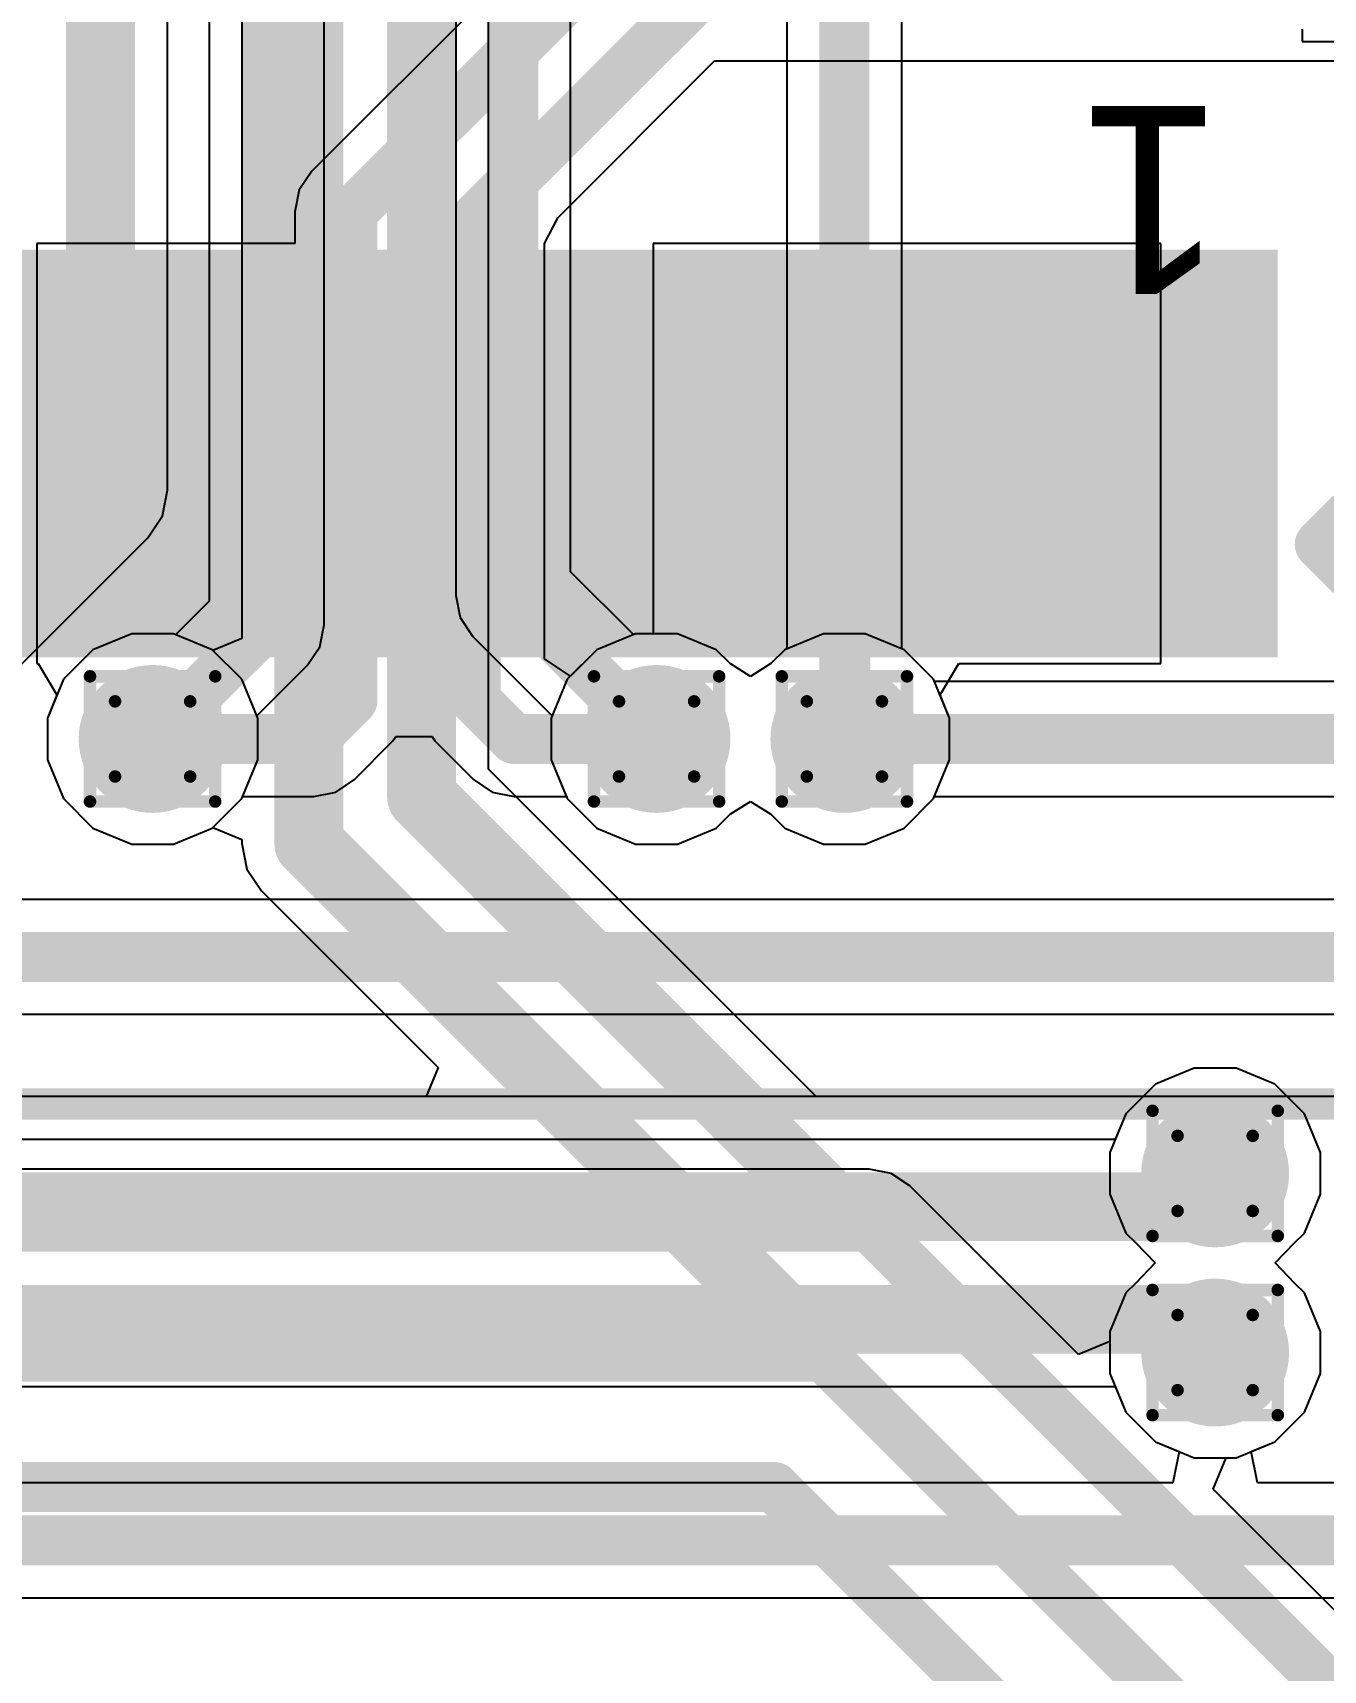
# Model space of a CAD drawing. Header units: inches. Extents: x -22 to 5433, y -13 to 5447.
# Drawn here: x 17.76 to 23, y 20.83 to 27.48 of the extents above; entities that cross this region are included whole.
import ezdxf

# ---------------------------------------------------------------- set-up
doc = ezdxf.new("R2010")
doc.units = ezdxf.units.IN
for name, color, linetype in [('Bottom Layer', 5, 'Continuous'), ('Bottom Overlay', 54, 'Continuous'), ('Drill Drawing', 1, 'Continuous'), ('Ground', 16, 'Continuous'), ('Power', 76, 'Continuous'), ('Top Layer', 1, 'Continuous'), ('Top Overlay', 2, 'Continuous'), ('Top Paste', 8, 'Continuous'), ('Top Solder', 216, 'Continuous'), ('Via Holes', 16, 'Continuous')]:
    doc.layers.add(name, color=color, linetype=linetype)
doc.styles.add('Arial', font='', dxfattribs={"height": 0.2})
doc.styles.get('Arial').set_extended_font_data('Arial')

msp = doc.modelspace()

# ---------------------------------------------------------------- hatches: boundary and pattern name
at = {"layer": 'Bottom Layer'}
h = msp.add_hatch(color=5, dxfattribs=at)
edge = h.paths.add_edge_path()
edge.add_arc((18.2504, 24.6126), 0.3, 0, 360)
h = msp.add_hatch(color=5, dxfattribs=at)
edge = h.paths.add_edge_path()
edge.add_arc((20.2946, 24.6126), 0.3, 0, 360)
h = msp.add_hatch(color=5, dxfattribs=at)
edge = h.paths.add_edge_path()
edge.add_arc((21.0566, 24.6126), 0.3, 0, 360)
h = msp.add_hatch(color=5, dxfattribs=at)
edge = h.paths.add_edge_path()
edge.add_arc((22.5606, 22.85), 0.3, 0, 360)
h = msp.add_hatch(color=5, dxfattribs=at)
edge = h.paths.add_edge_path()
edge.add_arc((22.5606, 22.123), 0.3, 0, 360)
at = {"layer": 'Ground'}
h = msp.add_hatch(color=16, dxfattribs=at)
edge = h.paths.add_edge_path()
edge.add_arc((18.2504, 24.6126), 0.3, 0, 360)
h = msp.add_hatch(color=16, dxfattribs=at)
edge = h.paths.add_edge_path()
edge.add_arc((20.2946, 24.6126), 0.3, 0, 360)
h = msp.add_hatch(color=16, dxfattribs=at)
edge = h.paths.add_edge_path()
edge.add_arc((21.0566, 24.6126), 0.3, 0, 360)
h = msp.add_hatch(color=16, dxfattribs=at)
edge = h.paths.add_edge_path()
edge.add_arc((22.5606, 22.85), 0.3, 0, 360)
h = msp.add_hatch(color=16, dxfattribs=at)
edge = h.paths.add_edge_path()
edge.add_arc((22.5606, 22.123), 0.3, 0, 360)
at = {"layer": 'Power'}
h = msp.add_hatch(color=76, dxfattribs=at)
edge = h.paths.add_edge_path()
edge.add_arc((18.2504, 24.6126), 0.3, 0, 360)
h = msp.add_hatch(color=76, dxfattribs=at)
edge = h.paths.add_edge_path()
edge.add_arc((20.2946, 24.6126), 0.3, 0, 360)
h = msp.add_hatch(color=76, dxfattribs=at)
edge = h.paths.add_edge_path()
edge.add_arc((21.0566, 24.6126), 0.3, 0, 360)
h = msp.add_hatch(color=76, dxfattribs=at)
edge = h.paths.add_edge_path()
edge.add_arc((22.5606, 22.85), 0.3, 0, 360)
h = msp.add_hatch(color=76, dxfattribs=at)
edge = h.paths.add_edge_path()
edge.add_arc((22.5606, 22.123), 0.3, 0, 360)
at = {"layer": 'Top Layer'}
for points in [[(18.2131, 25.0457), (17.9081, 25.0457), (17.9081, 26.4957), (18.2131, 26.4957)], [(18.7131, 25.0457), (18.4081, 25.0457), (18.4081, 26.4957), (18.7131, 26.4957)], [(19.2131, 25.0457), (18.9081, 25.0457), (18.9081, 26.4957), (19.2131, 26.4957)], [(19.7131, 25.0457), (19.4081, 25.0457), (19.4081, 26.4957), (19.7131, 26.4957)], [(20.2131, 25.0457), (19.9081, 25.0457), (19.9081, 26.4957), (20.2131, 26.4957)], [(20.7131, 25.0457), (20.4081, 25.0457), (20.4081, 26.4957), (20.7131, 26.4957)], [(21.2131, 25.0457), (20.9081, 25.0457), (20.9081, 26.4957), (21.2131, 26.4957)], [(21.7131, 25.0457), (21.4081, 25.0457), (21.4081, 26.4957), (21.7131, 26.4957)], [(22.2131, 25.0457), (21.9081, 25.0457), (21.9081, 26.4957), (22.2131, 26.4957)], [(22.7131, 25.0457), (22.4081, 25.0457), (22.4081, 26.4957), (22.7131, 26.4957)]]:
    msp.add_hatch(color=1, dxfattribs=at).paths.add_polyline_path(points)
h = msp.add_hatch(color=1, dxfattribs=at)
edge = h.paths.add_edge_path()
edge.add_arc((18.2504, 24.6126), 0.3, 0, 360)
h = msp.add_hatch(color=1, dxfattribs=at)
edge = h.paths.add_edge_path()
edge.add_arc((20.2946, 24.6126), 0.3, 0, 360)
h = msp.add_hatch(color=1, dxfattribs=at)
edge = h.paths.add_edge_path()
edge.add_arc((21.0566, 24.6126), 0.3, 0, 360)
h = msp.add_hatch(color=1, dxfattribs=at)
edge = h.paths.add_edge_path()
edge.add_arc((22.5606, 22.85), 0.3, 0, 360)
h = msp.add_hatch(color=1, dxfattribs=at)
edge = h.paths.add_edge_path()
edge.add_arc((22.5606, 22.123), 0.3, 0, 360)
at = {"layer": 'Top Paste'}
for points in [[(18.2131, 25.0457), (17.9081, 25.0457), (17.9081, 26.4957), (18.2131, 26.4957)], [(18.7131, 25.0457), (18.4081, 25.0457), (18.4081, 26.4957), (18.7131, 26.4957)], [(19.2131, 25.0457), (18.9081, 25.0457), (18.9081, 26.4957), (19.2131, 26.4957)], [(19.7131, 25.0457), (19.4081, 25.0457), (19.4081, 26.4957), (19.7131, 26.4957)], [(20.2131, 25.0457), (19.9081, 25.0457), (19.9081, 26.4957), (20.2131, 26.4957)], [(20.7131, 25.0457), (20.4081, 25.0457), (20.4081, 26.4957), (20.7131, 26.4957)], [(21.2131, 25.0457), (20.9081, 25.0457), (20.9081, 26.4957), (21.2131, 26.4957)], [(21.7131, 25.0457), (21.4081, 25.0457), (21.4081, 26.4957), (21.7131, 26.4957)], [(22.2131, 25.0457), (21.9081, 25.0457), (21.9081, 26.4957), (22.2131, 26.4957)], [(22.7131, 25.0457), (22.4081, 25.0457), (22.4081, 26.4957), (22.7131, 26.4957)]]:
    msp.add_hatch(color=8, dxfattribs=at).paths.add_polyline_path(points)
at = {"layer": 'Top Solder'}
for points in [[(17.8147, 24.9441), (17.3065, 24.9441), (17.3065, 26.5973), (17.8147, 26.5973)], [(18.3147, 24.9441), (17.8065, 24.9441), (17.8065, 26.5973), (18.3147, 26.5973)], [(18.8147, 24.9441), (18.3065, 24.9441), (18.3065, 26.5973), (18.8147, 26.5973)], [(19.3147, 24.9441), (18.8065, 24.9441), (18.8065, 26.5973), (19.3147, 26.5973)], [(19.8147, 24.9441), (19.3065, 24.9441), (19.3065, 26.5973), (19.8147, 26.5973)], [(20.3147, 24.9441), (19.8065, 24.9441), (19.8065, 26.5973), (20.3147, 26.5973)], [(20.8147, 24.9441), (20.3065, 24.9441), (20.3065, 26.5973), (20.8147, 26.5973)], [(21.3147, 24.9441), (20.8065, 24.9441), (20.8065, 26.5973), (21.3147, 26.5973)], [(21.8147, 24.9441), (21.3065, 24.9441), (21.3065, 26.5973), (21.8147, 26.5973)], [(22.3147, 24.9441), (21.8065, 24.9441), (21.8065, 26.5973), (22.3147, 26.5973)], [(22.8147, 24.9441), (22.3065, 24.9441), (22.3065, 26.5973), (22.8147, 26.5973)]]:
    msp.add_hatch(color=216, dxfattribs=at).paths.add_polyline_path(points)
at = {"layer": 'Via Holes'}
h = msp.add_hatch(color=7, dxfattribs=at)
edge = h.paths.add_edge_path()
edge.add_arc((18.2504, 24.6126), 0.15, 0, 360)
h = msp.add_hatch(color=7, dxfattribs=at)
edge = h.paths.add_edge_path()
edge.add_arc((20.2946, 24.6126), 0.15, 0, 360)
h = msp.add_hatch(color=7, dxfattribs=at)
edge = h.paths.add_edge_path()
edge.add_arc((21.0566, 24.6126), 0.15, 0, 360)
h = msp.add_hatch(color=7, dxfattribs=at)
edge = h.paths.add_edge_path()
edge.add_arc((22.5606, 22.85), 0.15, 0, 360)
h = msp.add_hatch(color=7, dxfattribs=at)
edge = h.paths.add_edge_path()
edge.add_arc((22.5606, 22.123), 0.15, 0, 360)

# ---------------------------------------------------------------- linework, layer by layer
at = {"layer": 'Bottom Layer'}
for p, q in [((18.3111, 25.6214), (18.3111, 32.8152)), ((18.6123, 28.2826), (18.6123, 25.0205)), ((19.6133, 24.4905), (19.6133, 27.9806)), ((22.9134, 27.4918), (22.9134, 27.4426)), ((22.9134, 27.4426), (24.086, 27.4426)), ((18.2904, 25.5174), (18.3111, 25.6214)), ((18.2315, 25.4292), (18.2904, 25.5174)), ((16.0814, 23.2791), (18.2315, 25.4292)), ((18.1655, 25.0396), (18.0085, 24.9746)), ((18.3353, 25.0396), (18.1655, 25.0396)), ((18.4923, 24.9746), (18.3353, 25.0396)), ((18.6123, 25.0205), (18.4949, 24.9719)), ((20.2097, 25.0396), (20.0527, 24.9746)), ((20.3795, 25.0396), (20.2097, 25.0396)), ((20.5365, 24.9746), (20.3795, 25.0396)), ((20.9717, 25.0396), (20.8147, 24.9746)), ((21.1415, 25.0396), (20.9717, 25.0396)), ((21.2985, 24.9746), (21.1415, 25.0396)), ((18.0085, 24.9746), (17.8884, 24.8545)), ((18.4949, 24.9719), (18.4923, 24.9746)), ((20.0527, 24.9746), (19.9326, 24.8545)), ((20.5926, 24.9184), (20.5365, 24.9746)), ((20.6756, 24.8664), (20.5926, 24.9184)), ((20.7586, 24.9184), (20.6756, 24.8664)), ((20.8147, 24.9746), (20.7586, 24.9184)), ((21.4186, 24.8545), (21.2985, 24.9746)), ((17.8884, 24.8545), (17.8234, 24.6975)), ((19.9326, 24.8545), (19.8676, 24.6975)), ((21.4222, 24.8457), (21.4186, 24.8545)), ((23.9668, 24.8457), (21.4222, 24.8457)), ((17.8234, 24.6975), (17.8234, 24.5277)), ((19.8676, 24.6975), (19.8676, 24.5277)), ((17.8234, 24.5277), (17.8884, 24.3707)), ((19.8676, 24.5277), (19.9326, 24.3707)), ((20.942, 23.1618), (19.6133, 24.4905)), ((17.8884, 24.3707), (18.0085, 24.2506)), ((19.9326, 24.3707), (20.0527, 24.2506)), ((20.5926, 24.3068), (20.6756, 24.3588)), ((20.6756, 24.3588), (20.7586, 24.3068)), ((21.2985, 24.2506), (21.4186, 24.3707)), ((21.4186, 24.3707), (21.4222, 24.3795)), ((21.4222, 24.3795), (23.8703, 24.3795)), ((18.0085, 24.2506), (18.1655, 24.1856)), ((18.3353, 24.1856), (18.4923, 24.2506)), ((18.4923, 24.2506), (18.4949, 24.2533)), ((18.4949, 24.2533), (18.6123, 24.2047)), ((20.0527, 24.2506), (20.2097, 24.1856)), ((20.3795, 24.1856), (20.5365, 24.2506)), ((20.5365, 24.2506), (20.5926, 24.3068)), ((20.7586, 24.3068), (20.8147, 24.2506)), ((20.8147, 24.2506), (20.9717, 24.1856)), ((21.1415, 24.1856), (21.2985, 24.2506)), ((18.1655, 24.1856), (18.3353, 24.1856)), ((18.6123, 24.2047), (18.6123, 24.1885)), ((18.6123, 24.1885), (18.633, 24.0844)), ((20.2097, 24.1856), (20.3795, 24.1856)), ((20.9717, 24.1856), (21.1415, 24.1856)), ((18.633, 24.0844), (18.6919, 23.9962)), ((18.6919, 23.9962), (19.409, 23.2791)), ((19.409, 23.2791), (19.3604, 23.1618)), ((22.4757, 23.277), (22.3187, 23.212)), ((22.6455, 23.277), (22.4757, 23.277)), ((22.8025, 23.212), (22.6455, 23.277)), ((22.3187, 23.212), (22.2686, 23.1618)), ((22.8526, 23.1618), (22.8025, 23.212)), ((30.8611, 23.1618), (6.0711, 23.1618)), ((19.3604, 23.1618), (16.13, 23.1618)), ((22.2686, 23.1618), (20.942, 23.1618)), ((23.9731, 23.1618), (22.8526, 23.1618))]:
    msp.add_line(p, q, dxfattribs=at)
for points in [[(18.0392, 25.6214, 0.2794, 0.2794, 0), (18.0392, 33.0857, 0.2794, 0.2794, 0)], [(18.8842, 24.1885, 0.2794, 0.2794, 0), (18.8842, 28.2826, 0.2794, 0.2794, 0)], [(19.3414, 24.3779, 0.2794, 0.2794, 0), (19.3414, 28.0933, 0.2794, 0.2794, 0)], [(14.9862, 22.5685, 0.2794, 0.2794, 0), (18.0392, 25.6214, 0.2794, 0.2794, 0)], [(21.0566, 24.6126, 0.2032, 0.2032, 0), (23.9668, 24.6126, 0.2032, 0.2032, 0)], [(19.3414, 24.3779, 0.2794, 0.2794, 0), (21.0042, 22.7151, 0.2794, 0.2794, 0)], [(18.8842, 24.1885, 0.2794, 0.2794, 0), (20.8148, 22.2579, 0.2794, 0.2794, 0)], [(22.3389, 22.7151, 0.2794, 0.2794, 0), (22.4738, 22.85, 0.2794, 0.2794, 0)], [(22.4738, 22.85, 0.2794, 0.2794, 0), (22.5606, 22.85, 0.2794, 0.2794, 0)], [(21.0042, 22.7151, 0.2794, 0.2794, 0), (22.3389, 22.7151, 0.2794, 0.2794, 0)], [(20.8148, 22.2579, 0.2794, 0.2794, 0), (22.3389, 22.2579, 0.2794, 0.2794, 0)], [(22.3389, 22.2579, 0.2794, 0.2794, 0), (22.4738, 22.123, 0.2794, 0.2794, 0)], [(22.4738, 22.123, 0.2794, 0.2794, 0), (22.5606, 22.123, 0.2794, 0.2794, 0)]]:
    msp.add_lwpolyline(points, format="xyseb", dxfattribs=at)
for points in [[(17.9693, 25.6214, 0.1397, 0.1397, 1), (18.109, 25.6214, 0.1397, 0.1397, 1)], [(17.9693, 25.6214, 0.1397, 0.1397, 1), (18.109, 25.6214, 0.1397, 0.1397, 1)], [(21.0058, 24.6126, 0.1016, 0.1016, 1), (21.1074, 24.6126, 0.1016, 0.1016, 1)], [(19.2715, 24.3779, 0.1397, 0.1397, 1), (19.4112, 24.3779, 0.1397, 0.1397, 1)], [(19.2715, 24.3779, 0.1397, 0.1397, 1), (19.4112, 24.3779, 0.1397, 0.1397, 1)], [(18.8143, 24.1885, 0.1397, 0.1397, 1), (18.954, 24.1885, 0.1397, 0.1397, 1)], [(18.8143, 24.1885, 0.1397, 0.1397, 1), (18.954, 24.1885, 0.1397, 0.1397, 1)], [(22.404, 22.85, 0.1397, 0.1397, 1), (22.5437, 22.85, 0.1397, 0.1397, 1)], [(22.404, 22.85, 0.1397, 0.1397, 1), (22.5437, 22.85, 0.1397, 0.1397, 1)], [(22.4908, 22.85, 0.1397, 0.1397, 1), (22.6305, 22.85, 0.1397, 0.1397, 1)], [(20.9344, 22.7151, 0.1397, 0.1397, 1), (21.0741, 22.7151, 0.1397, 0.1397, 1)], [(20.9344, 22.7151, 0.1397, 0.1397, 1), (21.0741, 22.7151, 0.1397, 0.1397, 1)], [(22.2691, 22.7151, 0.1397, 0.1397, 1), (22.4088, 22.7151, 0.1397, 0.1397, 1)], [(22.2691, 22.7151, 0.1397, 0.1397, 1), (22.4088, 22.7151, 0.1397, 0.1397, 1)], [(20.745, 22.2579, 0.1397, 0.1397, 1), (20.8847, 22.2579, 0.1397, 0.1397, 1)], [(20.745, 22.2579, 0.1397, 0.1397, 1), (20.8847, 22.2579, 0.1397, 0.1397, 1)], [(22.2691, 22.2579, 0.1397, 0.1397, 1), (22.4088, 22.2579, 0.1397, 0.1397, 1)], [(22.2691, 22.2579, 0.1397, 0.1397, 1), (22.4088, 22.2579, 0.1397, 0.1397, 1)], [(22.404, 22.123, 0.1397, 0.1397, 1), (22.5437, 22.123, 0.1397, 0.1397, 1)], [(22.404, 22.123, 0.1397, 0.1397, 1), (22.5437, 22.123, 0.1397, 0.1397, 1)], [(22.4908, 22.123, 0.1397, 0.1397, 1), (22.6305, 22.123, 0.1397, 0.1397, 1)]]:
    msp.add_lwpolyline(points, format="xyseb", close=True, dxfattribs=at)
at = {"layer": 'Bottom Overlay'}
msp.add_lwpolyline([(4.9576, 23.1309, 0.127, 0.127, 0), (31.9576, 23.1309, 0.127, 0.127, 0)], format="xyseb", dxfattribs=at)
at = {"layer": 'Drill Drawing'}
for points in [[(17.9964, 24.8666, 0.0508, 0.0508, 0), (18.5044, 24.8666, 0.0508, 0.0508, 0)], [(17.9964, 24.3586, 0.0508, 0.0508, 0), (17.9964, 24.8666, 0.0508, 0.0508, 0)], [(18.5044, 24.3586, 0.0508, 0.0508, 0), (18.5044, 24.8666, 0.0508, 0.0508, 0)], [(20.0406, 24.8666, 0.0508, 0.0508, 0), (20.5486, 24.8666, 0.0508, 0.0508, 0)], [(20.0406, 24.3586, 0.0508, 0.0508, 0), (20.0406, 24.8666, 0.0508, 0.0508, 0)], [(20.5486, 24.3586, 0.0508, 0.0508, 0), (20.5486, 24.8666, 0.0508, 0.0508, 0)], [(20.8026, 24.8666, 0.0508, 0.0508, 0), (21.3106, 24.8666, 0.0508, 0.0508, 0)], [(20.8026, 24.3586, 0.0508, 0.0508, 0), (20.8026, 24.8666, 0.0508, 0.0508, 0)], [(21.3106, 24.3586, 0.0508, 0.0508, 0), (21.3106, 24.8666, 0.0508, 0.0508, 0)], [(18.098, 24.765, 0.0508, 0.0508, 0), (18.4028, 24.765, 0.0508, 0.0508, 0)], [(18.098, 24.4602, 0.0508, 0.0508, 0), (18.098, 24.765, 0.0508, 0.0508, 0)], [(18.4028, 24.4602, 0.0508, 0.0508, 0), (18.4028, 24.765, 0.0508, 0.0508, 0)], [(20.1422, 24.765, 0.0508, 0.0508, 0), (20.447, 24.765, 0.0508, 0.0508, 0)], [(20.1422, 24.4602, 0.0508, 0.0508, 0), (20.1422, 24.765, 0.0508, 0.0508, 0)], [(20.447, 24.4602, 0.0508, 0.0508, 0), (20.447, 24.765, 0.0508, 0.0508, 0)], [(20.9042, 24.765, 0.0508, 0.0508, 0), (21.209, 24.765, 0.0508, 0.0508, 0)], [(20.9042, 24.4602, 0.0508, 0.0508, 0), (20.9042, 24.765, 0.0508, 0.0508, 0)], [(21.209, 24.4602, 0.0508, 0.0508, 0), (21.209, 24.765, 0.0508, 0.0508, 0)], [(18.098, 24.4602, 0.0508, 0.0508, 0), (18.4028, 24.4602, 0.0508, 0.0508, 0)], [(20.1422, 24.4602, 0.0508, 0.0508, 0), (20.447, 24.4602, 0.0508, 0.0508, 0)], [(20.9042, 24.4602, 0.0508, 0.0508, 0), (21.209, 24.4602, 0.0508, 0.0508, 0)], [(17.9964, 24.3586, 0.0508, 0.0508, 0), (18.5044, 24.3586, 0.0508, 0.0508, 0)], [(20.0406, 24.3586, 0.0508, 0.0508, 0), (20.5486, 24.3586, 0.0508, 0.0508, 0)], [(20.8026, 24.3586, 0.0508, 0.0508, 0), (21.3106, 24.3586, 0.0508, 0.0508, 0)], [(22.3066, 23.104, 0.0508, 0.0508, 0), (22.8146, 23.104, 0.0508, 0.0508, 0)], [(22.3066, 22.596, 0.0508, 0.0508, 0), (22.3066, 23.104, 0.0508, 0.0508, 0)], [(22.8146, 22.596, 0.0508, 0.0508, 0), (22.8146, 23.104, 0.0508, 0.0508, 0)], [(22.4082, 23.0024, 0.0508, 0.0508, 0), (22.713, 23.0024, 0.0508, 0.0508, 0)], [(22.4082, 22.6976, 0.0508, 0.0508, 0), (22.4082, 23.0024, 0.0508, 0.0508, 0)], [(22.713, 22.6976, 0.0508, 0.0508, 0), (22.713, 23.0024, 0.0508, 0.0508, 0)], [(22.4082, 22.6976, 0.0508, 0.0508, 0), (22.713, 22.6976, 0.0508, 0.0508, 0)], [(22.3066, 22.596, 0.0508, 0.0508, 0), (22.8146, 22.596, 0.0508, 0.0508, 0)], [(22.3066, 22.377, 0.0508, 0.0508, 0), (22.8146, 22.377, 0.0508, 0.0508, 0)], [(22.3066, 21.869, 0.0508, 0.0508, 0), (22.3066, 22.377, 0.0508, 0.0508, 0)], [(22.8146, 21.869, 0.0508, 0.0508, 0), (22.8146, 22.377, 0.0508, 0.0508, 0)], [(22.4082, 22.2754, 0.0508, 0.0508, 0), (22.713, 22.2754, 0.0508, 0.0508, 0)], [(22.4082, 21.9706, 0.0508, 0.0508, 0), (22.4082, 22.2754, 0.0508, 0.0508, 0)], [(22.713, 21.9706, 0.0508, 0.0508, 0), (22.713, 22.2754, 0.0508, 0.0508, 0)], [(22.4082, 21.9706, 0.0508, 0.0508, 0), (22.713, 21.9706, 0.0508, 0.0508, 0)], [(22.3066, 21.869, 0.0508, 0.0508, 0), (22.8146, 21.869, 0.0508, 0.0508, 0)]]:
    msp.add_lwpolyline(points, format="xyseb", dxfattribs=at)
for points in [[(17.9837, 24.8666, 0.0254, 0.0254, 1), (18.0091, 24.8666, 0.0254, 0.0254, 1)], [(17.9837, 24.8666, 0.0254, 0.0254, 1), (18.0091, 24.8666, 0.0254, 0.0254, 1)], [(18.4917, 24.8666, 0.0254, 0.0254, 1), (18.5171, 24.8666, 0.0254, 0.0254, 1)], [(18.4917, 24.8666, 0.0254, 0.0254, 1), (18.5171, 24.8666, 0.0254, 0.0254, 1)], [(20.0279, 24.8666, 0.0254, 0.0254, 1), (20.0533, 24.8666, 0.0254, 0.0254, 1)], [(20.0279, 24.8666, 0.0254, 0.0254, 1), (20.0533, 24.8666, 0.0254, 0.0254, 1)], [(20.5359, 24.8666, 0.0254, 0.0254, 1), (20.5613, 24.8666, 0.0254, 0.0254, 1)], [(20.5359, 24.8666, 0.0254, 0.0254, 1), (20.5613, 24.8666, 0.0254, 0.0254, 1)], [(20.7899, 24.8666, 0.0254, 0.0254, 1), (20.8153, 24.8666, 0.0254, 0.0254, 1)], [(20.7899, 24.8666, 0.0254, 0.0254, 1), (20.8153, 24.8666, 0.0254, 0.0254, 1)], [(21.2979, 24.8666, 0.0254, 0.0254, 1), (21.3233, 24.8666, 0.0254, 0.0254, 1)], [(21.2979, 24.8666, 0.0254, 0.0254, 1), (21.3233, 24.8666, 0.0254, 0.0254, 1)], [(18.0853, 24.765, 0.0254, 0.0254, 1), (18.1107, 24.765, 0.0254, 0.0254, 1)], [(18.0853, 24.765, 0.0254, 0.0254, 1), (18.1107, 24.765, 0.0254, 0.0254, 1)], [(18.3901, 24.765, 0.0254, 0.0254, 1), (18.4155, 24.765, 0.0254, 0.0254, 1)], [(18.3901, 24.765, 0.0254, 0.0254, 1), (18.4155, 24.765, 0.0254, 0.0254, 1)], [(20.1295, 24.765, 0.0254, 0.0254, 1), (20.1549, 24.765, 0.0254, 0.0254, 1)], [(20.1295, 24.765, 0.0254, 0.0254, 1), (20.1549, 24.765, 0.0254, 0.0254, 1)], [(20.4343, 24.765, 0.0254, 0.0254, 1), (20.4597, 24.765, 0.0254, 0.0254, 1)], [(20.4343, 24.765, 0.0254, 0.0254, 1), (20.4597, 24.765, 0.0254, 0.0254, 1)], [(20.8915, 24.765, 0.0254, 0.0254, 1), (20.9169, 24.765, 0.0254, 0.0254, 1)], [(20.8915, 24.765, 0.0254, 0.0254, 1), (20.9169, 24.765, 0.0254, 0.0254, 1)], [(21.1963, 24.765, 0.0254, 0.0254, 1), (21.2217, 24.765, 0.0254, 0.0254, 1)], [(21.1963, 24.765, 0.0254, 0.0254, 1), (21.2217, 24.765, 0.0254, 0.0254, 1)], [(18.0853, 24.4602, 0.0254, 0.0254, 1), (18.1107, 24.4602, 0.0254, 0.0254, 1)], [(18.0853, 24.4602, 0.0254, 0.0254, 1), (18.1107, 24.4602, 0.0254, 0.0254, 1)], [(18.3901, 24.4602, 0.0254, 0.0254, 1), (18.4155, 24.4602, 0.0254, 0.0254, 1)], [(18.3901, 24.4602, 0.0254, 0.0254, 1), (18.4155, 24.4602, 0.0254, 0.0254, 1)], [(20.1295, 24.4602, 0.0254, 0.0254, 1), (20.1549, 24.4602, 0.0254, 0.0254, 1)], [(20.1295, 24.4602, 0.0254, 0.0254, 1), (20.1549, 24.4602, 0.0254, 0.0254, 1)], [(20.4343, 24.4602, 0.0254, 0.0254, 1), (20.4597, 24.4602, 0.0254, 0.0254, 1)], [(20.4343, 24.4602, 0.0254, 0.0254, 1), (20.4597, 24.4602, 0.0254, 0.0254, 1)], [(20.8915, 24.4602, 0.0254, 0.0254, 1), (20.9169, 24.4602, 0.0254, 0.0254, 1)], [(20.8915, 24.4602, 0.0254, 0.0254, 1), (20.9169, 24.4602, 0.0254, 0.0254, 1)], [(21.1963, 24.4602, 0.0254, 0.0254, 1), (21.2217, 24.4602, 0.0254, 0.0254, 1)], [(21.1963, 24.4602, 0.0254, 0.0254, 1), (21.2217, 24.4602, 0.0254, 0.0254, 1)], [(17.9837, 24.3586, 0.0254, 0.0254, 1), (18.0091, 24.3586, 0.0254, 0.0254, 1)], [(17.9837, 24.3586, 0.0254, 0.0254, 1), (18.0091, 24.3586, 0.0254, 0.0254, 1)], [(18.4917, 24.3586, 0.0254, 0.0254, 1), (18.5171, 24.3586, 0.0254, 0.0254, 1)], [(18.4917, 24.3586, 0.0254, 0.0254, 1), (18.5171, 24.3586, 0.0254, 0.0254, 1)], [(20.0279, 24.3586, 0.0254, 0.0254, 1), (20.0533, 24.3586, 0.0254, 0.0254, 1)], [(20.0279, 24.3586, 0.0254, 0.0254, 1), (20.0533, 24.3586, 0.0254, 0.0254, 1)], [(20.5359, 24.3586, 0.0254, 0.0254, 1), (20.5613, 24.3586, 0.0254, 0.0254, 1)], [(20.5359, 24.3586, 0.0254, 0.0254, 1), (20.5613, 24.3586, 0.0254, 0.0254, 1)], [(20.7899, 24.3586, 0.0254, 0.0254, 1), (20.8153, 24.3586, 0.0254, 0.0254, 1)], [(20.7899, 24.3586, 0.0254, 0.0254, 1), (20.8153, 24.3586, 0.0254, 0.0254, 1)], [(21.2979, 24.3586, 0.0254, 0.0254, 1), (21.3233, 24.3586, 0.0254, 0.0254, 1)], [(21.2979, 24.3586, 0.0254, 0.0254, 1), (21.3233, 24.3586, 0.0254, 0.0254, 1)], [(22.2939, 23.104, 0.0254, 0.0254, 1), (22.3193, 23.104, 0.0254, 0.0254, 1)], [(22.2939, 23.104, 0.0254, 0.0254, 1), (22.3193, 23.104, 0.0254, 0.0254, 1)], [(22.8019, 23.104, 0.0254, 0.0254, 1), (22.8273, 23.104, 0.0254, 0.0254, 1)], [(22.8019, 23.104, 0.0254, 0.0254, 1), (22.8273, 23.104, 0.0254, 0.0254, 1)], [(22.3955, 23.0024, 0.0254, 0.0254, 1), (22.4209, 23.0024, 0.0254, 0.0254, 1)], [(22.3955, 23.0024, 0.0254, 0.0254, 1), (22.4209, 23.0024, 0.0254, 0.0254, 1)], [(22.7003, 23.0024, 0.0254, 0.0254, 1), (22.7257, 23.0024, 0.0254, 0.0254, 1)], [(22.7003, 23.0024, 0.0254, 0.0254, 1), (22.7257, 23.0024, 0.0254, 0.0254, 1)], [(22.3955, 22.6976, 0.0254, 0.0254, 1), (22.4209, 22.6976, 0.0254, 0.0254, 1)], [(22.3955, 22.6976, 0.0254, 0.0254, 1), (22.4209, 22.6976, 0.0254, 0.0254, 1)], [(22.7003, 22.6976, 0.0254, 0.0254, 1), (22.7257, 22.6976, 0.0254, 0.0254, 1)], [(22.7003, 22.6976, 0.0254, 0.0254, 1), (22.7257, 22.6976, 0.0254, 0.0254, 1)], [(22.2939, 22.596, 0.0254, 0.0254, 1), (22.3193, 22.596, 0.0254, 0.0254, 1)], [(22.2939, 22.596, 0.0254, 0.0254, 1), (22.3193, 22.596, 0.0254, 0.0254, 1)], [(22.8019, 22.596, 0.0254, 0.0254, 1), (22.8273, 22.596, 0.0254, 0.0254, 1)], [(22.8019, 22.596, 0.0254, 0.0254, 1), (22.8273, 22.596, 0.0254, 0.0254, 1)], [(22.2939, 22.377, 0.0254, 0.0254, 1), (22.3193, 22.377, 0.0254, 0.0254, 1)], [(22.2939, 22.377, 0.0254, 0.0254, 1), (22.3193, 22.377, 0.0254, 0.0254, 1)], [(22.8019, 22.377, 0.0254, 0.0254, 1), (22.8273, 22.377, 0.0254, 0.0254, 1)], [(22.8019, 22.377, 0.0254, 0.0254, 1), (22.8273, 22.377, 0.0254, 0.0254, 1)], [(22.3955, 22.2754, 0.0254, 0.0254, 1), (22.4209, 22.2754, 0.0254, 0.0254, 1)], [(22.3955, 22.2754, 0.0254, 0.0254, 1), (22.4209, 22.2754, 0.0254, 0.0254, 1)], [(22.7003, 22.2754, 0.0254, 0.0254, 1), (22.7257, 22.2754, 0.0254, 0.0254, 1)], [(22.7003, 22.2754, 0.0254, 0.0254, 1), (22.7257, 22.2754, 0.0254, 0.0254, 1)], [(22.3955, 21.9706, 0.0254, 0.0254, 1), (22.4209, 21.9706, 0.0254, 0.0254, 1)], [(22.3955, 21.9706, 0.0254, 0.0254, 1), (22.4209, 21.9706, 0.0254, 0.0254, 1)], [(22.7003, 21.9706, 0.0254, 0.0254, 1), (22.7257, 21.9706, 0.0254, 0.0254, 1)], [(22.7003, 21.9706, 0.0254, 0.0254, 1), (22.7257, 21.9706, 0.0254, 0.0254, 1)], [(22.2939, 21.869, 0.0254, 0.0254, 1), (22.3193, 21.869, 0.0254, 0.0254, 1)], [(22.2939, 21.869, 0.0254, 0.0254, 1), (22.3193, 21.869, 0.0254, 0.0254, 1)], [(22.8019, 21.869, 0.0254, 0.0254, 1), (22.8273, 21.869, 0.0254, 0.0254, 1)], [(22.8019, 21.869, 0.0254, 0.0254, 1), (22.8273, 21.869, 0.0254, 0.0254, 1)]]:
    msp.add_lwpolyline(points, format="xyseb", close=True, dxfattribs=at)
at = {"layer": 'Ground'}
for p, q in [((18.48, 29.4432), (18.48, 25.1718)), ((19.48, 29.3905), (19.48, 25.1941)), ((18.9462, 25.0753), (18.9462, 29.3467)), ((19.9462, 25.2906), (19.9462, 29.294)), ((20.8235, 29.246), (20.8235, 24.9782)), ((21.2897, 24.9782), (21.2897, 29.1494)), ((20.2009, 25.036), (19.9462, 25.2906)), ((19.48, 25.1941), (19.4978, 25.1049)), ((18.48, 25.1718), (18.3441, 25.036)), ((18.9284, 24.9861), (18.9462, 25.0753)), ((19.4978, 25.1049), (19.5483, 25.0293)), ((18.1655, 25.0396), (18.0085, 24.9746)), ((18.3353, 25.0396), (18.1655, 25.0396)), ((18.3441, 25.036), (18.3353, 25.0396)), ((18.8779, 24.9105), (18.9284, 24.9861)), ((19.5483, 25.0293), (19.8712, 24.7063)), ((20.2097, 25.0396), (20.2009, 25.036)), ((20.3795, 25.0396), (20.2097, 25.0396)), ((20.5365, 24.9746), (20.3795, 25.0396)), ((18.0085, 24.9746), (17.8884, 24.8545)), ((20.5926, 24.9184), (20.5365, 24.9746)), ((20.6756, 24.8664), (20.5926, 24.9184)), ((20.7586, 24.9184), (20.6756, 24.8664)), ((20.8147, 24.9746), (20.7586, 24.9184)), ((20.8235, 24.9782), (20.8147, 24.9746)), ((21.2985, 24.9746), (21.2897, 24.9782)), ((21.4186, 24.8545), (21.2985, 24.9746)), ((17.8884, 24.8545), (17.8234, 24.6975)), ((18.6738, 24.7063), (18.8779, 24.9105)), ((21.4836, 24.6975), (21.4186, 24.8545)), ((17.8234, 24.6975), (17.8234, 24.5277)), ((18.6774, 24.6975), (18.6738, 24.7063)), ((18.6774, 24.5277), (18.6774, 24.6975)), ((19.8712, 24.7063), (19.8676, 24.6975)), ((19.8676, 24.6975), (19.8676, 24.5277)), ((21.4836, 24.5277), (21.4836, 24.6975)), ((17.8234, 24.5277), (17.8884, 24.3707)), ((18.6124, 24.3707), (18.6774, 24.5277)), ((19.8676, 24.5277), (19.9326, 24.3707)), ((21.4186, 24.3707), (21.4836, 24.5277)), ((17.8884, 24.3707), (18.0085, 24.2506)), ((18.4923, 24.2506), (18.6124, 24.3707)), ((19.9326, 24.3707), (20.0527, 24.2506)), ((20.5926, 24.3068), (20.6756, 24.3588)), ((20.6756, 24.3588), (20.7586, 24.3068)), ((21.2985, 24.2506), (21.4186, 24.3707)), ((18.0085, 24.2506), (18.1655, 24.1856)), ((18.3353, 24.1856), (18.4923, 24.2506)), ((20.0527, 24.2506), (20.2097, 24.1856)), ((20.3795, 24.1856), (20.5365, 24.2506)), ((20.5365, 24.2506), (20.5926, 24.3068)), ((20.7586, 24.3068), (20.8147, 24.2506)), ((20.8147, 24.2506), (20.9717, 24.1856)), ((21.1415, 24.1856), (21.2985, 24.2506)), ((18.1655, 24.1856), (18.3353, 24.1856)), ((20.2097, 24.1856), (20.3795, 24.1856)), ((20.9717, 24.1856), (21.1415, 24.1856)), ((23.7424, 23.9615), (13.0965, 23.9615)), ((13, 23.4953), (23.839, 23.4953)), ((22.4757, 23.277), (22.3187, 23.212)), ((22.6455, 23.277), (22.4757, 23.277)), ((22.8025, 23.212), (22.6455, 23.277)), ((22.3187, 23.212), (22.1986, 23.0918)), ((22.9226, 23.0918), (22.8025, 23.212)), ((22.1986, 23.0918), (22.1336, 22.9349)), ((22.9876, 22.9349), (22.9226, 23.0918)), ((22.1336, 22.9349), (22.1336, 22.765)), ((22.9876, 22.765), (22.9876, 22.9349)), ((22.1336, 22.765), (22.1986, 22.6081)), ((22.9226, 22.6081), (22.9876, 22.765)), ((22.1986, 22.6081), (22.2373, 22.5694)), ((22.8839, 22.5694), (22.9226, 22.6081)), ((22.2373, 22.5694), (22.3173, 22.4865)), ((22.8039, 22.4865), (22.8839, 22.5694)), ((22.3173, 22.4865), (22.2373, 22.4035)), ((22.8839, 22.4035), (22.8039, 22.4865)), ((22.2373, 22.4035), (22.1986, 22.3648)), ((22.9226, 22.3648), (22.8839, 22.4035)), ((22.1986, 22.3648), (22.1336, 22.2079)), ((22.9876, 22.2079), (22.9226, 22.3648)), ((22.1336, 22.2079), (22.1336, 22.038)), ((22.9876, 22.038), (22.9876, 22.2079)), ((22.1336, 22.038), (22.1986, 21.8811)), ((22.9226, 21.8811), (22.9876, 22.038)), ((22.1986, 21.8811), (22.3187, 21.761)), ((22.8025, 21.761), (22.9226, 21.8811)), ((22.3187, 21.761), (22.4141, 21.7215)), ((22.7071, 21.7215), (22.8025, 21.761)), ((22.4141, 21.7215), (22.3888, 21.5945)), ((22.7324, 21.5945), (22.7071, 21.7215)), ((22.3888, 21.5945), (11.9542, 21.5945)), ((23.1445, 21.5945), (22.7324, 21.5945)), ((11.8577, 21.1283), (23.241, 21.1283))]:
    msp.add_line(p, q, dxfattribs=at)
for points in [[(18.7131, 25.0753, 0.2032, 0.2032, 0), (18.7131, 29.4432, 0.2032, 0.2032, 0)], [(19.7131, 25.1941, 0.2032, 0.2032, 0), (19.7131, 29.3905, 0.2032, 0.2032, 0)], [(21.0566, 24.6126, 0.2032, 0.2032, 0), (21.0566, 29.246, 0.2032, 0.2032, 0)], [(19.7131, 25.1941, 0.2032, 0.2032, 0), (20.2946, 24.6126, 0.2032, 0.2032, 0)], [(18.2504, 24.6126, 0.2032, 0.2032, 0), (18.7131, 25.0753, 0.2032, 0.2032, 0)], [(13, 23.7284, 0.2032, 0.2032, 0), (23.839, 23.7284, 0.2032, 0.2032, 0)], [(11.8577, 21.3614, 0.2032, 0.2032, 0), (23.241, 21.3614, 0.2032, 0.2032, 0)]]:
    msp.add_lwpolyline(points, format="xyseb", dxfattribs=at)
for points in [[(19.6623, 25.1941, 0.1016, 0.1016, 1), (19.7639, 25.1941, 0.1016, 0.1016, 1)], [(19.6623, 25.1941, 0.1016, 0.1016, 1), (19.7639, 25.1941, 0.1016, 0.1016, 1)], [(18.6623, 25.0753, 0.1016, 0.1016, 1), (18.7639, 25.0753, 0.1016, 0.1016, 1)], [(18.6623, 25.0753, 0.1016, 0.1016, 1), (18.7639, 25.0753, 0.1016, 0.1016, 1)], [(18.1996, 24.6126, 0.1016, 0.1016, 1), (18.3012, 24.6126, 0.1016, 0.1016, 1)], [(20.2438, 24.6126, 0.1016, 0.1016, 1), (20.3454, 24.6126, 0.1016, 0.1016, 1)], [(21.0058, 24.6126, 0.1016, 0.1016, 1), (21.1074, 24.6126, 0.1016, 0.1016, 1)]]:
    msp.add_lwpolyline(points, format="xyseb", close=True, dxfattribs=at)
at = {"layer": 'Power'}
for p, q in [((18.1655, 25.0396), (18.0085, 24.9746)), ((18.3353, 25.0396), (18.1655, 25.0396)), ((18.4923, 24.9746), (18.3353, 25.0396)), ((20.2097, 25.0396), (20.0527, 24.9746)), ((20.3795, 25.0396), (20.2097, 25.0396)), ((20.5365, 24.9746), (20.3795, 25.0396)), ((20.9717, 25.0396), (20.8147, 24.9746)), ((21.1415, 25.0396), (20.9717, 25.0396)), ((21.2985, 24.9746), (21.1415, 25.0396)), ((18.0085, 24.9746), (17.8884, 24.8545)), ((18.6124, 24.8545), (18.4923, 24.9746)), ((20.0527, 24.9746), (19.9326, 24.8545)), ((20.5926, 24.9184), (20.5365, 24.9746)), ((20.6756, 24.8664), (20.5926, 24.9184)), ((20.7586, 24.9184), (20.6756, 24.8664)), ((20.8147, 24.9746), (20.7586, 24.9184)), ((21.4186, 24.8545), (21.2985, 24.9746)), ((17.8884, 24.8545), (17.8234, 24.6975)), ((18.6774, 24.6975), (18.6124, 24.8545)), ((19.9326, 24.8545), (19.8676, 24.6975)), ((21.4836, 24.6975), (21.4186, 24.8545)), ((17.8234, 24.6975), (17.8234, 24.5277)), ((18.6774, 24.5277), (18.6774, 24.6975)), ((19.8676, 24.6975), (19.8676, 24.5277)), ((21.4836, 24.5277), (21.4836, 24.6975)), ((17.8234, 24.5277), (17.8884, 24.3707)), ((18.6124, 24.3707), (18.6774, 24.5277)), ((19.8676, 24.5277), (19.9326, 24.3707)), ((21.4186, 24.3707), (21.4836, 24.5277)), ((17.8884, 24.3707), (18.0085, 24.2506)), ((18.4923, 24.2506), (18.6124, 24.3707)), ((19.9326, 24.3707), (20.0527, 24.2506)), ((20.5926, 24.3068), (20.6756, 24.3588)), ((20.6756, 24.3588), (20.7586, 24.3068)), ((21.2985, 24.2506), (21.4186, 24.3707)), ((18.0085, 24.2506), (18.1655, 24.1856)), ((18.3353, 24.1856), (18.4923, 24.2506)), ((20.0527, 24.2506), (20.2097, 24.1856)), ((20.3795, 24.1856), (20.5365, 24.2506)), ((20.5365, 24.2506), (20.5926, 24.3068)), ((20.7586, 24.3068), (20.8147, 24.2506)), ((20.8147, 24.2506), (20.9717, 24.1856)), ((21.1415, 24.1856), (21.2985, 24.2506)), ((18.1655, 24.1856), (18.3353, 24.1856)), ((20.2097, 24.1856), (20.3795, 24.1856)), ((20.9717, 24.1856), (21.1415, 24.1856)), ((22.4757, 23.277), (22.3187, 23.212)), ((22.6455, 23.277), (22.4757, 23.277)), ((22.8025, 23.212), (22.6455, 23.277)), ((22.3187, 23.212), (22.1986, 23.0918)), ((22.9226, 23.0918), (22.8025, 23.212)), ((22.1986, 23.0918), (22.1336, 22.9349)), ((22.9876, 22.9349), (22.9226, 23.0918)), ((22.1336, 22.9349), (22.1336, 22.765)), ((22.9876, 22.765), (22.9876, 22.9349)), ((21.157, 22.8677), (4.8318, 22.8677)), ((21.2462, 22.85), (21.157, 22.8677)), ((21.3218, 22.7994), (21.2462, 22.85)), ((22.0066, 22.1147), (21.3218, 22.7994)), ((22.1336, 22.765), (22.1986, 22.6081)), ((22.9226, 22.6081), (22.9876, 22.765)), ((22.1986, 22.6081), (22.2373, 22.5694)), ((22.8839, 22.5694), (22.9226, 22.6081)), ((22.2373, 22.5694), (22.3173, 22.4865)), ((22.8039, 22.4865), (22.8839, 22.5694)), ((22.3173, 22.4865), (22.2373, 22.4035)), ((22.8839, 22.4035), (22.8039, 22.4865)), ((22.2373, 22.4035), (22.1986, 22.3648)), ((22.9226, 22.3648), (22.8839, 22.4035)), ((22.1986, 22.3648), (22.1336, 22.2079)), ((22.9876, 22.2079), (22.9226, 22.3648)), ((22.1336, 22.2079), (22.1336, 22.1673)), ((22.9876, 22.038), (22.9876, 22.2079)), ((22.1336, 22.1673), (22.0066, 22.1147)), ((22.9226, 21.8811), (22.9876, 22.038)), ((22.8025, 21.761), (22.9226, 21.8811)), ((22.6455, 21.696), (22.8025, 21.761)), ((22.5523, 21.569), (22.6049, 21.696)), ((22.6049, 21.696), (22.6455, 21.696)), ((24.9453, 19.1759), (22.5523, 21.569))]:
    msp.add_line(p, q, dxfattribs=at)
for points in [[(4.4661, 22.6346, 0.2032, 0.2032, 0), (21.157, 22.6346, 0.2032, 0.2032, 0)], [(21.157, 22.6346, 0.2032, 0.2032, 0), (24.7805, 19.0111, 0.2032, 0.2032, 0)], [(3.4542, 22.106, 0.2032, 0.2032, 0), (20.9741, 22.106, 0.2032, 0.2032, 0)], [(20.9741, 22.106, 0.2032, 0.2032, 0), (24.3374, 18.7427, 0.2032, 0.2032, 0)], [(-15.6413, 21.5774, 0.2032, 0.2032, 0), (20.7722, 21.5774, 0.2032, 0.2032, 0)], [(20.7722, 21.5774, 0.2032, 0.2032, 0), (23.8999, 18.4497, 0.2032, 0.2032, 0)]]:
    msp.add_lwpolyline(points, format="xyseb", dxfattribs=at)
for points in [[(21.1062, 22.6346, 0.1016, 0.1016, 1), (21.2078, 22.6346, 0.1016, 0.1016, 1)], [(21.1062, 22.6346, 0.1016, 0.1016, 1), (21.2078, 22.6346, 0.1016, 0.1016, 1)], [(20.9233, 22.106, 0.1016, 0.1016, 1), (21.0249, 22.106, 0.1016, 0.1016, 1)], [(20.9233, 22.106, 0.1016, 0.1016, 1), (21.0249, 22.106, 0.1016, 0.1016, 1)], [(20.7214, 21.5774, 0.1016, 0.1016, 1), (20.823, 21.5774, 0.1016, 0.1016, 1)], [(20.7214, 21.5774, 0.1016, 0.1016, 1), (20.823, 21.5774, 0.1016, 0.1016, 1)]]:
    msp.add_lwpolyline(points, format="xyseb", close=True, dxfattribs=at)
at = {"layer": 'Top Layer'}
for p, q in [((20.1144, 28.1344), (18.8958, 26.9158)), ((19.8939, 26.7274), (20.5302, 27.3637)), ((20.5302, 27.3637), (24.0208, 27.3637)), ((18.8958, 26.9158), (18.8453, 26.8402)), ((18.8453, 26.8402), (18.8275, 26.751)), ((18.8275, 26.751), (18.8275, 26.6227)), ((19.8401, 26.6227), (19.8939, 26.7274)), ((18.8275, 26.6227), (17.7811, 26.6227)), ((17.7811, 26.6227), (17.7811, 24.9187)), ((19.8401, 24.9377), (19.8401, 26.6227)), ((22.3401, 26.6227), (20.2811, 26.6227)), ((20.2811, 26.6227), (20.2811, 25.0396)), ((22.3401, 24.9187), (22.3401, 26.6227)), ((20.2097, 25.0396), (20.0527, 24.9746)), ((20.2811, 25.0396), (20.2097, 25.0396)), ((17.7811, 24.9187), (17.7867, 24.9187)), ((17.7867, 24.9187), (17.8624, 24.7917)), ((19.946, 24.8679), (19.8401, 24.9377)), ((20.0527, 24.9746), (19.946, 24.8679)), ((21.4446, 24.7917), (21.5203, 24.9187)), ((21.5203, 24.9187), (22.3401, 24.9187)), ((17.8624, 24.7917), (17.8234, 24.6975)), ((21.4836, 24.6975), (21.4446, 24.7917)), ((17.8234, 24.6975), (17.8234, 24.5277)), ((21.4836, 24.5277), (21.4836, 24.6975)), ((19.0689, 24.4478), (19.2254, 24.6043)), ((19.2254, 24.6043), (19.2372, 24.6219)), ((19.2372, 24.6219), (19.384, 24.6219)), ((19.384, 24.6219), (19.3958, 24.6043)), ((19.3958, 24.6043), (19.5523, 24.4478)), ((17.8234, 24.5277), (17.8884, 24.3707)), ((21.4186, 24.3707), (21.4836, 24.5277)), ((18.9041, 24.3795), (18.9933, 24.3973)), ((18.9933, 24.3973), (19.0689, 24.4478)), ((19.5523, 24.4478), (19.6279, 24.3973)), ((19.6279, 24.3973), (19.7171, 24.3795)), ((17.8884, 24.3707), (18.0085, 24.2506)), ((18.4923, 24.2506), (18.6124, 24.3707)), ((18.6124, 24.3707), (18.616, 24.3795)), ((18.616, 24.3795), (18.9041, 24.3795)), ((19.7171, 24.3795), (19.929, 24.3795)), ((19.929, 24.3795), (19.9326, 24.3707)), ((19.9326, 24.3707), (20.0527, 24.2506)), ((20.5926, 24.3068), (20.6756, 24.3588)), ((20.6756, 24.3588), (20.7586, 24.3068)), ((21.2985, 24.2506), (21.4186, 24.3707)), ((18.0085, 24.2506), (18.1655, 24.1856)), ((18.3353, 24.1856), (18.4923, 24.2506)), ((20.0527, 24.2506), (20.2097, 24.1856)), ((20.3795, 24.1856), (20.5365, 24.2506)), ((20.5365, 24.2506), (20.5926, 24.3068)), ((20.7586, 24.3068), (20.8147, 24.2506)), ((20.8147, 24.2506), (20.9717, 24.1856)), ((21.1415, 24.1856), (21.2985, 24.2506)), ((18.1655, 24.1856), (18.3353, 24.1856)), ((20.2097, 24.1856), (20.3795, 24.1856)), ((20.9717, 24.1856), (21.1415, 24.1856)), ((22.4757, 23.277), (22.3187, 23.212)), ((22.6455, 23.277), (22.4757, 23.277)), ((22.8025, 23.212), (22.6455, 23.277)), ((22.3187, 23.212), (22.1986, 23.0918)), ((22.9226, 23.0918), (22.8025, 23.212)), ((22.1986, 23.0918), (22.1552, 22.987)), ((22.9876, 22.9349), (22.9226, 23.0918)), ((22.1552, 22.987), (12.5478, 22.987)), ((22.9876, 22.765), (22.9876, 22.9349)), ((22.9226, 22.6081), (22.9876, 22.765)), ((22.8839, 22.5694), (22.9226, 22.6081)), ((22.8039, 22.4865), (22.8839, 22.5694)), ((22.8839, 22.4035), (22.8039, 22.4865)), ((22.9226, 22.3648), (22.8839, 22.4035)), ((22.9876, 22.2079), (22.9226, 22.3648)), ((22.9876, 22.038), (22.9876, 22.2079)), ((22.9226, 21.8811), (22.9876, 22.038)), ((12.8498, 21.9859), (22.1552, 21.9859)), ((22.1552, 21.9859), (22.1986, 21.8811)), ((22.1986, 21.8811), (22.3187, 21.761)), ((22.8025, 21.761), (22.9226, 21.8811)), ((22.3187, 21.761), (22.4757, 21.696)), ((22.6455, 21.696), (22.8025, 21.761)), ((22.4757, 21.696), (22.6455, 21.696))]:
    msp.add_line(p, q, dxfattribs=at)
for points in [[(19.0606, 26.751, 0.2032, 0.2032, 0), (20.2792, 27.9696, 0.2032, 0.2032, 0)], [(19.5606, 26.7237, 0.2032, 0.2032, 0), (20.4337, 27.5968, 0.2032, 0.2032, 0)], [(19.0606, 25.7707, 0.2032, 0.2032, 0), (19.0606, 26.751, 0.2032, 0.2032, 0)], [(19.5606, 25.7707, 0.2032, 0.2032, 0), (19.5606, 26.7237, 0.2032, 0.2032, 0)], [(19.0606, 24.7691, 0.2032, 0.2032, 0), (19.0606, 25.7707, 0.2032, 0.2032, 0)], [(19.5606, 24.7691, 0.2032, 0.2032, 0), (19.5606, 25.7707, 0.2032, 0.2032, 0)], [(21.0606, 24.6166, 0.2032, 0.2032, 0), (21.0606, 25.7707, 0.2032, 0.2032, 0)], [(18.9041, 24.6126, 0.2032, 0.2032, 0), (19.0606, 24.7691, 0.2032, 0.2032, 0)], [(19.5606, 24.7691, 0.2032, 0.2032, 0), (19.7171, 24.6126, 0.2032, 0.2032, 0)], [(21.0566, 24.6126, 0.2032, 0.2032, 0), (21.0606, 24.6166, 0.2032, 0.2032, 0)], [(18.2504, 24.6126, 0.2032, 0.2032, 0), (18.9041, 24.6126, 0.2032, 0.2032, 0)], [(19.7171, 24.6126, 0.2032, 0.2032, 0), (20.2946, 24.6126, 0.2032, 0.2032, 0)], [(22.4257, 22.7151, 0.2794, 0.2794, 0), (22.5606, 22.85, 0.2794, 0.2794, 0)], [(12.5477, 22.7151, 0.2794, 0.2794, 0), (22.4257, 22.7151, 0.2794, 0.2794, 0)], [(12.7371, 22.2579, 0.2794, 0.2794, 0), (22.4257, 22.2579, 0.2794, 0.2794, 0)], [(22.4257, 22.2579, 0.2794, 0.2794, 0), (22.5606, 22.123, 0.2794, 0.2794, 0)]]:
    msp.add_lwpolyline(points, format="xyseb", dxfattribs=at)
for points in [[(19.0098, 26.751, 0.1016, 0.1016, 1), (19.1114, 26.751, 0.1016, 0.1016, 1)], [(19.0098, 26.751, 0.1016, 0.1016, 1), (19.1114, 26.751, 0.1016, 0.1016, 1)], [(19.5098, 26.7237, 0.1016, 0.1016, 1), (19.6114, 26.7237, 0.1016, 0.1016, 1)], [(19.5098, 26.7237, 0.1016, 0.1016, 1), (19.6114, 26.7237, 0.1016, 0.1016, 1)], [(19.0098, 25.7707, 0.1016, 0.1016, 1), (19.1114, 25.7707, 0.1016, 0.1016, 1)], [(19.0098, 25.7707, 0.1016, 0.1016, 1), (19.1114, 25.7707, 0.1016, 0.1016, 1)], [(19.5098, 25.7707, 0.1016, 0.1016, 1), (19.6114, 25.7707, 0.1016, 0.1016, 1)], [(19.5098, 25.7707, 0.1016, 0.1016, 1), (19.6114, 25.7707, 0.1016, 0.1016, 1)], [(21.0098, 25.7707, 0.1016, 0.1016, 1), (21.1114, 25.7707, 0.1016, 0.1016, 1)], [(19.0098, 24.7691, 0.1016, 0.1016, 1), (19.1114, 24.7691, 0.1016, 0.1016, 1)], [(19.0098, 24.7691, 0.1016, 0.1016, 1), (19.1114, 24.7691, 0.1016, 0.1016, 1)], [(19.5098, 24.7691, 0.1016, 0.1016, 1), (19.6114, 24.7691, 0.1016, 0.1016, 1)], [(19.5098, 24.7691, 0.1016, 0.1016, 1), (19.6114, 24.7691, 0.1016, 0.1016, 1)], [(21.0098, 24.6166, 0.1016, 0.1016, 1), (21.1114, 24.6166, 0.1016, 0.1016, 1)], [(21.0098, 24.6166, 0.1016, 0.1016, 1), (21.1114, 24.6166, 0.1016, 0.1016, 1)], [(18.1996, 24.6126, 0.1016, 0.1016, 1), (18.3012, 24.6126, 0.1016, 0.1016, 1)], [(18.8533, 24.6126, 0.1016, 0.1016, 1), (18.9549, 24.6126, 0.1016, 0.1016, 1)], [(18.8533, 24.6126, 0.1016, 0.1016, 1), (18.9549, 24.6126, 0.1016, 0.1016, 1)], [(19.6663, 24.6126, 0.1016, 0.1016, 1), (19.7679, 24.6126, 0.1016, 0.1016, 1)], [(19.6663, 24.6126, 0.1016, 0.1016, 1), (19.7679, 24.6126, 0.1016, 0.1016, 1)], [(20.2438, 24.6126, 0.1016, 0.1016, 1), (20.3454, 24.6126, 0.1016, 0.1016, 1)], [(21.0058, 24.6126, 0.1016, 0.1016, 1), (21.1074, 24.6126, 0.1016, 0.1016, 1)], [(22.4908, 22.85, 0.1397, 0.1397, 1), (22.6305, 22.85, 0.1397, 0.1397, 1)], [(22.3559, 22.7151, 0.1397, 0.1397, 1), (22.4956, 22.7151, 0.1397, 0.1397, 1)], [(22.3559, 22.7151, 0.1397, 0.1397, 1), (22.4956, 22.7151, 0.1397, 0.1397, 1)], [(22.3559, 22.2579, 0.1397, 0.1397, 1), (22.4956, 22.2579, 0.1397, 0.1397, 1)], [(22.3559, 22.2579, 0.1397, 0.1397, 1), (22.4956, 22.2579, 0.1397, 0.1397, 1)], [(22.4908, 22.123, 0.1397, 0.1397, 1), (22.6305, 22.123, 0.1397, 0.1397, 1)]]:
    msp.add_lwpolyline(points, format="xyseb", close=True, dxfattribs=at)
at = {"layer": 'Top Overlay'}
for points in [[(22.9836, 25.4023, 0.2, 0.2, 0), (23.1106, 25.5293, 0.2, 0.2, 0)], [(22.9836, 25.4023, 0.2, 0.2, 0), (23.1106, 25.2753, 0.2, 0.2, 0)]]:
    msp.add_lwpolyline(points, format="xyseb", dxfattribs=at)
msp.add_lwpolyline([(22.9336, 25.4023, 0.1, 0.1, 1), (23.0336, 25.4023, 0.1, 0.1, 1)], format="xyseb", close=True, dxfattribs=at)
msp.add_lwpolyline([(22.9336, 25.4023, 0.1, 0.1, 1), (23.0336, 25.4023, 0.1, 0.1, 1)], format="xyseb", close=True, dxfattribs=at)

# ---------------------------------------------------------------- texts
at = {"layer": 'Top Overlay', "style": 'Arial'}
msp.add_text('1', height=0.762, rotation=180, dxfattribs=at).set_placement((22.6004, 27.1803))

doc.saveas('drawing.dxf')
